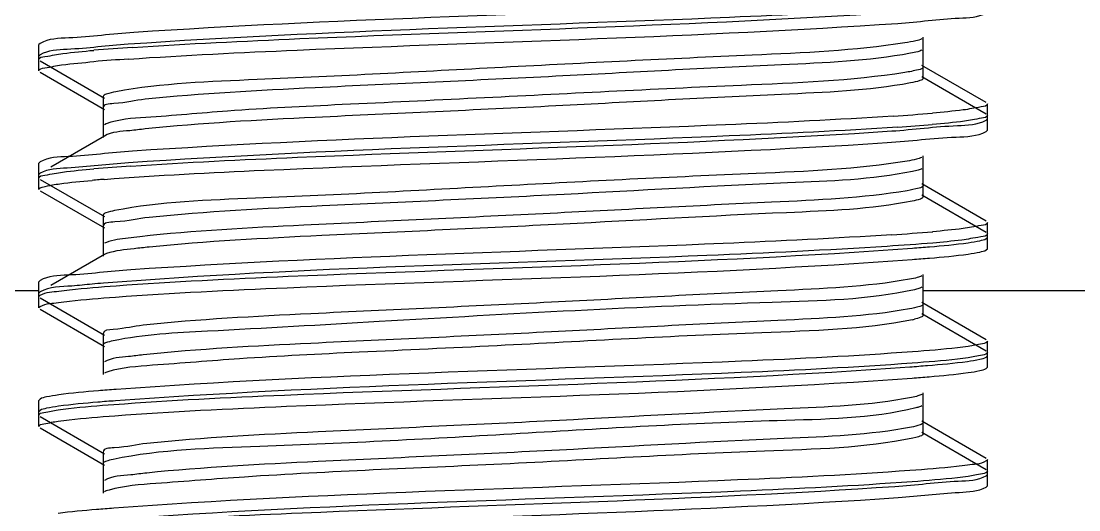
# Model space of a CAD drawing. Extents: x 27938 to 650306, y -92720 to 1524912.
# Drawn here: x 300709.9 to 300922.4, y 810300.9 to 810399.1 of the extents above; entities that cross this region are included whole.
import ezdxf

# ---------------------------------------------------------------- set-up
doc = ezdxf.new("R2010")
doc.units = 0
doc.header["$LTSCALE"] = 1000
doc.header["$MEASUREMENT"] = 0

msp = doc.modelspace()

# ---------------------------------------------------------------- linework, layer by layer
at = {"linetype": 'Continuous'}
for p, q in [((300891.14, 810389.87), (300891.14, 810395.83)), ((300713.75, 810394.6), (300713.52, 810394.34)), ((300713.52, 810391.36), (300713.52, 810394.34)), ((300713.52, 810391.36), (300713.52, 810394.34)), ((300891.14, 810387.59), (300891.14, 810393.55)), ((300713.75, 810392.32), (300713.52, 810392.06)), ((300713.52, 810389.08), (300713.52, 810392.06)), ((300713.52, 810389.08), (300713.52, 810392.06)), ((300713.75, 810391.1), (300726.67, 810383.62)), ((300903.8, 810382.69), (300890.88, 810390.17)), ((300713.75, 810388.82), (300726.67, 810381.34)), ((300903.8, 810380.41), (300890.88, 810387.9)), ((300726.41, 810383.92), (300726.41, 810377.97)), ((300726.41, 810381.64), (300726.41, 810375.69)), ((300904.03, 810379.45), (300904.03, 810382.43)), ((300904.03, 810379.45), (300904.03, 810382.43)), ((300727, 810378.42), (300726.67, 810378.27)), ((300903.8, 810379.19), (300904.03, 810379.45)), ((300904.03, 810377.18), (300904.03, 810380.15)), ((300904.03, 810377.18), (300904.03, 810380.15)), ((300903.8, 810376.91), (300904.03, 810377.18)), ((300726.67, 810375.99), (300715.92, 810369.76)), ((300713.75, 810370.79), (300713.52, 810370.52)), ((300713.52, 810367.55), (300713.52, 810370.52)), ((300713.52, 810367.55), (300713.52, 810370.52)), ((300891.14, 810366.06), (300891.14, 810372.01)), ((300713.75, 810368.51), (300713.52, 810368.25)), ((300713.52, 810365.27), (300713.52, 810368.25)), ((300713.52, 810365.27), (300713.52, 810368.25)), ((300891.14, 810363.78), (300891.14, 810369.73)), ((300713.75, 810367.29), (300726.67, 810359.81)), ((300903.8, 810358.88), (300890.88, 810366.36)), ((300713.75, 810365.01), (300726.67, 810357.53)), ((300903.8, 810356.6), (300890.88, 810364.08)), ((300726.41, 810360.11), (300726.41, 810354.15)), ((300726.41, 810357.83), (300726.41, 810351.87)), ((300904.03, 810355.64), (300904.03, 810358.62)), ((300904.03, 810355.64), (300904.03, 810358.62)), ((300903.8, 810355.38), (300904.03, 810355.64)), ((300904.03, 810353.36), (300904.03, 810356.34)), ((300904.03, 810353.36), (300904.03, 810356.34)), ((300727.06, 810354.63), (300726.67, 810354.46)), ((300903.8, 810353.1), (300904.03, 810353.36)), ((300726.67, 810352.18), (300715.92, 810345.95)), ((300727.1, 810352.37), (300726.67, 810352.18)), ((300713.75, 810346.97), (300713.52, 810346.71)), ((300713.52, 810343.74), (300713.52, 810346.71)), ((300713.52, 810343.74), (300713.52, 810346.71)), ((300891.14, 810342.25), (300891.14, 810348.2)), ((300713.52, 810344.87), (300564.69, 810344.87)), ((300713.75, 810344.69), (300713.52, 810344.43)), ((300713.52, 810341.46), (300713.52, 810344.43)), ((300713.52, 810341.46), (300713.52, 810344.43)), ((300891.14, 810339.97), (300891.14, 810345.92)), ((301052.86, 810344.87), (300891.14, 810344.87)), ((300713.75, 810343.47), (300726.67, 810335.99)), ((300903.8, 810335.07), (300890.88, 810342.55)), ((300713.75, 810341.2), (300726.67, 810333.71)), ((300903.8, 810332.79), (300890.88, 810340.27)), ((300726.41, 810336.29), (300726.41, 810330.34)), ((300726.41, 810334.02), (300726.41, 810328.06)), ((300904.03, 810331.83), (300904.03, 810334.81)), ((300904.03, 810331.83), (300904.03, 810334.81)), ((300903.8, 810331.57), (300904.03, 810331.83)), ((300904.03, 810329.55), (300904.03, 810332.53)), ((300904.03, 810329.55), (300904.03, 810332.53)), ((300903.8, 810329.29), (300904.03, 810329.55)), ((300713.75, 810323.16), (300713.52, 810322.9)), ((300891.14, 810318.43), (300891.14, 810324.39)), ((300713.52, 810319.92), (300713.52, 810322.9)), ((300713.52, 810319.92), (300713.52, 810322.9)), ((300891.14, 810316.16), (300891.14, 810322.11)), ((300713.75, 810320.88), (300713.52, 810320.62)), ((300713.52, 810317.64), (300713.52, 810320.62)), ((300713.52, 810317.64), (300713.52, 810320.62)), ((300713.75, 810319.66), (300726.67, 810312.18)), ((300713.75, 810317.38), (300726.67, 810309.9)), ((300903.8, 810311.25), (300890.88, 810318.74)), ((300889.68, 810315.44), (300889.07, 810315.31)), ((300903.8, 810308.97), (300890.88, 810316.46)), ((300726.41, 810312.48), (300726.41, 810306.53)), ((300904.03, 810308.02), (300904.03, 810310.99)), ((300904.03, 810308.02), (300904.03, 810310.99)), ((300726.41, 810310.2), (300726.41, 810304.25)), ((300904.03, 810305.74), (300904.03, 810308.71)), ((300904.03, 810305.74), (300904.03, 810308.71)), ((300903.8, 810307.76), (300904.03, 810308.02)), ((300903.8, 810305.48), (300904.03, 810305.74))]:
    msp.add_line(p, q, dxfattribs=at)
for centre, radius, start, end in [((300759.94, 809971.62), 423.07, 93.7475, 94.7999), ((300758.88, 809982.79), 409.57, 93.8303, 94.8051), ((300857.41, 810804.63), 425.53, 273.7314, 274.8001), ((300858.67, 810786.51), 409.64, 273.8317, 274.8033), ((300759.51, 809953.2), 417.65, 93.7819, 94.8008), ((300749.03, 810079.79), 288.36, 94.6548, 94.9427), ((300753.28, 810027.76), 340.57, 94.4875, 94.6577), ((300857.03, 810785.73), 430.46, 273.7005, 274.7995), ((300750.43, 810042.35), 305.03, 94.5049, 94.936), ((300885.08, 810358.46), 19.75, 281.4586, 282.5217)]:
    msp.add_arc(centre, radius, start, end, dxfattribs=at)
for points, knots in [([(300885.42, 810403.83), (300874.25, 810403.09), (300823.31, 810400.64), (300772.32, 810399.41), (300732.6, 810396.78)], [0, 0, 0, 0, 0.21953, 1, 1, 1, 1]), ([(300886.11, 810401.6), (300874.83, 810400.83), (300823.26, 810398.35), (300771.64, 810397.16), (300731.42, 810394.42)], [0, 0, 0, 0, 0.21912, 1, 1, 1, 1]), ([(300732.29, 810393.78), (300743.49, 810394.53), (300794.42, 810396.97), (300845.42, 810398.2), (300885.11, 810400.84)], [0, 0, 0, 0, 0.220054, 1, 1, 1, 1]), ([(300886.04, 810398.62), (300890.15, 810398.9), (300895.92, 810399.7), (300902.2, 810399.81), (300903.8, 810400.73)], [0, 0, 0, 0, 0.690292, 1, 1, 1, 1]), ([(300731.52, 810391.45), (300742.8, 810392.22), (300794.31, 810394.7), (300845.88, 810395.89), (300886.04, 810398.62)], [0, 0, 0, 0, 0.219245, 1, 1, 1, 1]), ([(300732.6, 810396.78), (300728.23, 810396.49), (300722.12, 810395.64), (300715.45, 810395.57), (300713.75, 810394.6)], [0, 0, 0, 0, 0.69136, 1, 1, 1, 1]), ([(300890.87, 810395.52), (300890.5, 810395.31), (300889.34, 810395.02), (300888.2, 810394.8), (300887.46, 810394.69)], [0, 0, 0, 0, 0.365324, 1, 1, 1, 1]), ([(300731.42, 810394.42), (300727.33, 810394.14), (300721.6, 810393.35), (300715.35, 810393.24), (300713.75, 810392.32)], [0, 0, 0, 0, 0.690221, 1, 1, 1, 1]), ([(300887.46, 810394.69), (300877.33, 810393.11), (300850.29, 810392), (300806.93, 810389.84), (300764.36, 810387.47), (300738.29, 810386.61), (300728.94, 810384.86)], [0, 0, 0, 0, 0.193633, 0.509715, 0.820379, 1, 1, 1, 1]), ([(300713.52, 810391.36), (300713.52, 810391.81), (300715.93, 810392.09), (300717.13, 810392.42), (300718.34, 810392.57)], [0, 0, 0, 0, 0.270794, 1, 1, 1, 1]), ([(300888.61, 810392.61), (300880.08, 810391.01), (300856.18, 810390.12), (300816.36, 810387.83), (300773.73, 810385.96), (300746.21, 810384.55), (300734.88, 810383.37)], [0, 0, 0, 0, 0.169059, 0.463606, 0.77817, 1, 1, 1, 1]), ([(300890.87, 810393.25), (300890.61, 810393.09), (300889.85, 810392.86), (300889.09, 810392.69), (300888.61, 810392.61)], [0, 0, 0, 0, 0.382192, 1, 1, 1, 1]), ([(300713.52, 810389.08), (300713.52, 810389.51), (300715.79, 810389.8), (300716.94, 810390.11), (300718.08, 810390.26)], [0, 0, 0, 0, 0.271623, 1, 1, 1, 1]), ([(300891.14, 810389.87), (300891.13, 810389.51), (300889.37, 810389.12), (300888.39, 810388.88), (300887.46, 810388.74)], [0, 0, 0, 0, 0.279151, 1, 1, 1, 1]), ([(300887.46, 810388.74), (300876.61, 810387.05), (300847.79, 810385.96), (300810.12, 810383.98), (300775.73, 810382.35), (300753.53, 810381.31), (300737.85, 810379.82), (300729.51, 810379.39), (300727, 810378.42)], [0, 0, 0, 0, 0.204799, 0.536352, 0.704101, 0.847377, 0.949834, 1, 1, 1, 1]), ([(300891.14, 810387.59), (300891.13, 810387.33), (300889.97, 810386.94), (300889.25, 810386.77), (300888.61, 810386.65)], [0, 0, 0, 0, 0.288579, 1, 1, 1, 1]), ([(300728.94, 810384.86), (300728.3, 810384.74), (300727.58, 810384.58), (300726.41, 810384.18), (300726.41, 810383.92)], [0, 0, 0, 0, 0.711978, 1, 1, 1, 1]), ([(300888.61, 810386.65), (300880.08, 810385.06), (300856.18, 810384.17), (300816.36, 810381.88), (300773.73, 810380), (300746.21, 810378.6), (300734.88, 810377.42)], [0, 0, 0, 0, 0.169059, 0.463606, 0.77817, 1, 1, 1, 1]), ([(300734.88, 810383.37), (300732.77, 810383.15), (300730.76, 810382.52), (300726.41, 810382.41), (300726.42, 810381.64)], [0, 0, 0, 0, 0.733874, 1, 1, 1, 1]), ([(300904.03, 810382.43), (300904.03, 810381.98), (300901.61, 810381.71), (300900.41, 810381.37), (300899.19, 810381.22)], [0, 0, 0, 0, 0.270729, 1, 1, 1, 1]), ([(300885.11, 810380), (300873.89, 810379.25), (300822.95, 810376.81), (300771.95, 810375.59), (300732.29, 810372.94)], [0, 0, 0, 0, 0.220558, 1, 1, 1, 1]), ([(300884.81, 810377), (300889.21, 810377.3), (300895.37, 810378.15), (300902.09, 810378.21), (300903.8, 810379.19)], [0, 0, 0, 0, 0.69148, 1, 1, 1, 1]), ([(300904.03, 810380.15), (300904.03, 810379.72), (300901.74, 810379.43), (300900.58, 810379.12), (300899.43, 810378.97)], [0, 0, 0, 0, 0.271512, 1, 1, 1, 1]), ([(300734.88, 810377.42), (300733.85, 810377.31), (300731.13, 810376.91), (300728.18, 810376.86), (300726.67, 810375.99)], [0, 0, 0, 0, 0.374179, 1, 1, 1, 1]), ([(300886.04, 810377.79), (300874.77, 810377.02), (300823.26, 810374.54), (300771.69, 810373.35), (300731.52, 810370.61)], [0, 0, 0, 0, 0.219186, 1, 1, 1, 1]), ([(300731.97, 810369.95), (300743.11, 810370.7), (300794.06, 810373.15), (300845.06, 810374.38), (300884.81, 810377)], [0, 0, 0, 0, 0.219018, 1, 1, 1, 1]), ([(300883.91, 810374.67), (300888.53, 810374.97), (300894.97, 810375.86), (300902.02, 810375.89), (300903.8, 810376.91)], [0, 0, 0, 0, 0.692236, 1, 1, 1, 1]), ([(300726.63, 810367.28), (300737.33, 810368.12), (300789.77, 810370.72), (300842.25, 810371.97), (300883.91, 810374.67)], [0, 0, 0, 0, 0.204514, 1, 1, 1, 1]), ([(300732.29, 810372.94), (300727.99, 810372.66), (300721.98, 810371.82), (300715.42, 810371.74), (300713.75, 810370.79)], [0, 0, 0, 0, 0.691063, 1, 1, 1, 1]), ([(300731.52, 810370.61), (300727.4, 810370.33), (300721.64, 810369.54), (300715.35, 810369.43), (300713.75, 810368.51)], [0, 0, 0, 0, 0.690332, 1, 1, 1, 1]), ([(300887.93, 810370.95), (300877.92, 810369.28), (300850.79, 810368.26), (300807.17, 810366.04), (300764.27, 810363.6), (300737.99, 810362.84), (300728.68, 810361)], [0, 0, 0, 0, 0.190819, 0.5086, 0.821571, 1, 1, 1, 1]), ([(300890.87, 810371.71), (300890.55, 810371.52), (300889.55, 810371.25), (300888.56, 810371.06), (300887.93, 810370.95)], [0, 0, 0, 0, 0.371353, 1, 1, 1, 1]), ([(300713.52, 810367.55), (300713.52, 810367.99), (300715.89, 810368.27), (300717.08, 810368.6), (300718.27, 810368.75)], [0, 0, 0, 0, 0.27103, 1, 1, 1, 1]), ([(300889, 810368.87), (300880.77, 810367.2), (300857.26, 810366.42), (300817.81, 810364.06), (300775.01, 810362.22), (300747.2, 810360.8), (300735.63, 810359.64)], [0, 0, 0, 0, 0.163938, 0.456535, 0.773032, 1, 1, 1, 1]), ([(300890.87, 810369.43), (300890.65, 810369.3), (300890.02, 810369.1), (300889.39, 810368.95), (300889, 810368.87)], [0, 0, 0, 0, 0.390278, 1, 1, 1, 1]), ([(300713.52, 810365.27), (300713.52, 810365.54), (300714.8, 810365.88), (300715.54, 810366.06), (300716.23, 810366.17)], [0, 0, 0, 0, 0.282056, 1, 1, 1, 1]), ([(300716.23, 810366.17), (300716.73, 810366.26), (300719.37, 810366.64), (300722.03, 810366.89), (300724.18, 810367.08)], [0, 0, 0, 0, 0.190856, 1, 1, 1, 1]), ([(300891.14, 810366.06), (300891.13, 810365.74), (300889.62, 810365.34), (300888.74, 810365.13), (300887.93, 810365)], [0, 0, 0, 0, 0.282326, 1, 1, 1, 1]), ([(300887.93, 810365), (300878.95, 810363.5), (300854.46, 810362.47), (300814.09, 810360.28), (300771.76, 810358.35), (300744.72, 810356.99), (300733.78, 810355.77)], [0, 0, 0, 0, 0.176994, 0.474556, 0.786113, 1, 1, 1, 1]), ([(300891.13, 810363.78), (300891.13, 810363.54), (300890.13, 810363.16), (300889.47, 810363.01), (300888.91, 810362.9)], [0, 0, 0, 0, 0.292289, 1, 1, 1, 1]), ([(300888.91, 810362.9), (300880.63, 810361.25), (300857.09, 810360.44), (300817.64, 810358.11), (300774.91, 810356.26), (300747.17, 810354.84), (300735.63, 810353.68)], [0, 0, 0, 0, 0.164905, 0.457517, 0.773479, 1, 1, 1, 1]), ([(300728.68, 810361), (300728.11, 810360.88), (300727.44, 810360.73), (300726.41, 810360.35), (300726.41, 810360.11)], [0, 0, 0, 0, 0.708966, 1, 1, 1, 1]), ([(300735.63, 810359.64), (300733.33, 810359.41), (300731.16, 810358.7), (300726.41, 810358.67), (300726.41, 810357.83)], [0, 0, 0, 0, 0.733597, 1, 1, 1, 1]), ([(300904.03, 810358.62), (300904.03, 810358.16), (300901.58, 810357.89), (300900.37, 810357.55), (300899.14, 810357.4)], [0, 0, 0, 0, 0.270557, 1, 1, 1, 1]), ([(300733.78, 810355.77), (300733, 810355.68), (300730.75, 810355.39), (300728.46, 810355.14), (300727.06, 810354.63)], [0, 0, 0, 0, 0.346189, 1, 1, 1, 1]), ([(300884.81, 810356.17), (300873.53, 810355.42), (300822.59, 810352.99), (300771.58, 810351.77), (300731.97, 810349.11)], [0, 0, 0, 0, 0.221566, 1, 1, 1, 1]), ([(300904.03, 810356.34), (300904.03, 810355.86), (300901.44, 810355.61), (300900.16, 810355.25), (300898.87, 810355.09)], [0, 0, 0, 0, 0.269818, 1, 1, 1, 1]), ([(300900.19, 810354.56), (300900.98, 810354.67), (300902.18, 810354.88), (300903.42, 810355.16), (300903.8, 810355.38)], [0, 0, 0, 0, 0.642793, 1, 1, 1, 1]), ([(300883.91, 810353.83), (300871.85, 810353.05), (300819.37, 810350.55), (300766.79, 810349.62), (300726.47, 810346.43)], [0, 0, 0, 0, 0.230084, 1, 1, 1, 1]), ([(300735.63, 810353.68), (300734.63, 810353.58), (300731.78, 810353.24), (300728.87, 810352.99), (300727.1, 810352.37)], [0, 0, 0, 0, 0.349753, 1, 1, 1, 1]), ([(300729, 810345.93), (300740.51, 810346.76), (300793.84, 810349.36), (300847.25, 810350.41), (300888.98, 810353.48)], [0, 0, 0, 0, 0.216266, 1, 1, 1, 1]), ([(300888.98, 810353.48), (300890.13, 810353.57), (300893.88, 810353.86), (300897.62, 810354.2), (300900.19, 810354.56)], [0, 0, 0, 0, 0.307531, 1, 1, 1, 1]), ([(300900.18, 810352.28), (300900.97, 810352.39), (300902.18, 810352.61), (300903.42, 810352.88), (300903.8, 810353.1)], [0, 0, 0, 0, 0.642903, 1, 1, 1, 1]), ([(300728.87, 810343.64), (300740.37, 810344.48), (300793.73, 810347.08), (300847.17, 810348.12), (300888.94, 810351.2)], [0, 0, 0, 0, 0.215878, 1, 1, 1, 1]), ([(300888.94, 810351.2), (300890.1, 810351.29), (300893.85, 810351.58), (300897.6, 810351.92), (300900.18, 810352.28)], [0, 0, 0, 0, 0.307522, 1, 1, 1, 1]), ([(300731.97, 810349.11), (300727.75, 810348.83), (300721.84, 810348.01), (300715.39, 810347.92), (300713.75, 810346.97)], [0, 0, 0, 0, 0.690751, 1, 1, 1, 1]), ([(300888.38, 810347.22), (300879.68, 810345.66), (300855.57, 810344.71), (300815.55, 810342.47), (300773.02, 810340.57), (300745.67, 810339.18), (300734.48, 810337.99)], [0, 0, 0, 0, 0.171902, 0.467529, 0.781017, 1, 1, 1, 1]), ([(300890.87, 810347.9), (300890.59, 810347.74), (300889.75, 810347.49), (300888.91, 810347.31), (300888.38, 810347.22)], [0, 0, 0, 0, 0.37809, 1, 1, 1, 1]), ([(300713.52, 810343.74), (300713.52, 810343.86), (300714.94, 810344.75), (300716.23, 810344.66), (300717.49, 810344.83)], [0, 0, 0, 0, 0.088842, 1, 1, 1, 1]), ([(300724.18, 810346.24), (300722.84, 810346.13), (300719.4, 810345.66), (300715.63, 810345.78), (300713.75, 810344.69)], [0, 0, 0, 0, 0.38257, 1, 1, 1, 1]), ([(300717.49, 810344.83), (300718.22, 810344.93), (300722.05, 810345.4), (300725.89, 810345.7), (300729, 810345.93)], [0, 0, 0, 0, 0.19158, 1, 1, 1, 1]), ([(300889.36, 810345.13), (300880.04, 810343.06), (300843.86, 810342.3), (300796.65, 810339.58), (300752.56, 810337), (300734.62, 810336.16), (300728.41, 810334.85)], [0, 0, 0, 0, 0.17752, 0.667782, 0.88196, 1, 1, 1, 1]), ([(300890.87, 810345.62), (300890.69, 810345.51), (300890.18, 810345.33), (300889.67, 810345.2), (300889.36, 810345.13)], [0, 0, 0, 0, 0.399432, 1, 1, 1, 1]), ([(300713.52, 810341.46), (300713.52, 810341.58), (300714.92, 810342.46), (300716.21, 810342.37), (300717.46, 810342.55)], [0, 0, 0, 0, 0.089015, 1, 1, 1, 1]), ([(300717.46, 810342.55), (300718.18, 810342.65), (300721.98, 810343.11), (300725.79, 810343.41), (300728.87, 810343.64)], [0, 0, 0, 0, 0.191545, 1, 1, 1, 1]), ([(300888.38, 810341.26), (300879.68, 810339.7), (300855.57, 810338.76), (300815.55, 810336.51), (300773.02, 810334.62), (300745.67, 810333.23), (300734.48, 810332.03)], [0, 0, 0, 0, 0.171902, 0.467529, 0.781017, 1, 1, 1, 1]), ([(300891.14, 810342.25), (300891.13, 810341.96), (300889.85, 810341.57), (300889.07, 810341.39), (300888.38, 810341.26)], [0, 0, 0, 0, 0.286129, 1, 1, 1, 1]), ([(300889, 810339.1), (300879.07, 810337.09), (300851.02, 810336.45), (300814.05, 810334.2), (300779.08, 810332.63), (300755.96, 810331.51), (300739.19, 810330.11), (300730.22, 810329.52), (300727.33, 810328.63)], [0, 0, 0, 0, 0.187537, 0.516126, 0.6871, 0.835564, 0.944057, 1, 1, 1, 1]), ([(300891.13, 810339.97), (300891.13, 810339.77), (300890.36, 810339.41), (300889.81, 810339.28), (300889.36, 810339.18)], [0, 0, 0, 0, 0.300005, 1, 1, 1, 1]), ([(300734.48, 810337.99), (300732.46, 810337.77), (300730.55, 810337.17), (300726.41, 810337.03), (300726.42, 810336.29)], [0, 0, 0, 0, 0.733399, 1, 1, 1, 1]), ([(300728.41, 810334.85), (300727.9, 810334.74), (300727.3, 810334.61), (300726.42, 810334.23), (300726.42, 810334.02)], [0, 0, 0, 0, 0.704879, 1, 1, 1, 1]), ([(300904.03, 810334.81), (300904.03, 810334.44), (300902.15, 810334.12), (300901.15, 810333.86), (300900.19, 810333.73)], [0, 0, 0, 0, 0.274623, 1, 1, 1, 1]), ([(300734.48, 810332.03), (300733.5, 810331.93), (300730.91, 810331.54), (300728.11, 810331.47), (300726.67, 810330.64)], [0, 0, 0, 0, 0.373077, 1, 1, 1, 1]), ([(300888.98, 810332.65), (300877.56, 810331.8), (300824.22, 810329.2), (300770.82, 810328.13), (300729, 810325.09)], [0, 0, 0, 0, 0.214619, 1, 1, 1, 1]), ([(300900.19, 810333.73), (300899.48, 810333.63), (300895.75, 810333.17), (300892.01, 810332.87), (300888.98, 810332.65)], [0, 0, 0, 0, 0.191299, 1, 1, 1, 1]), ([(300904.03, 810332.53), (300904.03, 810332.16), (300902.14, 810331.84), (300901.15, 810331.58), (300900.18, 810331.45)], [0, 0, 0, 0, 0.274573, 1, 1, 1, 1]), ([(300728.54, 810322.08), (300739.95, 810322.92), (300793.26, 810325.52), (300846.65, 810326.6), (300888.46, 810329.63)], [0, 0, 0, 0, 0.214433, 1, 1, 1, 1]), ([(300888.94, 810330.36), (300877.5, 810329.52), (300824.14, 810326.92), (300770.7, 810325.86), (300728.87, 810322.8)], [0, 0, 0, 0, 0.214875, 1, 1, 1, 1]), ([(300888.46, 810329.63), (300889.65, 810329.72), (300893.52, 810330.02), (300897.38, 810330.36), (300900.05, 810330.73)], [0, 0, 0, 0, 0.307277, 1, 1, 1, 1]), ([(300900.18, 810331.45), (300899.47, 810331.35), (300895.73, 810330.89), (300891.98, 810330.59), (300888.94, 810330.36)], [0, 0, 0, 0, 0.191309, 1, 1, 1, 1]), ([(300900.05, 810330.73), (300900.87, 810330.84), (300902.12, 810331.06), (300903.4, 810331.34), (300903.8, 810331.57)], [0, 0, 0, 0, 0.644321, 1, 1, 1, 1]), ([(300727.33, 810328.63), (300727.21, 810328.59), (300726.98, 810328.51), (300726.76, 810328.42), (300726.67, 810328.36)], [0, 0, 0, 0, 0.565784, 1, 1, 1, 1]), ([(300888.9, 810327.38), (300890.05, 810327.47), (300893.82, 810327.77), (300897.58, 810328.1), (300900.17, 810328.47)], [0, 0, 0, 0, 0.307507, 1, 1, 1, 1]), ([(300900.17, 810328.47), (300900.96, 810328.58), (300902.17, 810328.79), (300903.41, 810329.07), (300903.8, 810329.29)], [0, 0, 0, 0, 0.643034, 1, 1, 1, 1]), ([(300728.74, 810319.82), (300740.23, 810320.66), (300793.61, 810323.26), (300847.08, 810324.31), (300888.9, 810327.38)], [0, 0, 0, 0, 0.215487, 1, 1, 1, 1]), ([(300717.49, 810324), (300716.67, 810323.88), (300715.42, 810323.67), (300714.15, 810323.39), (300713.75, 810323.16)], [0, 0, 0, 0, 0.644191, 1, 1, 1, 1]), ([(300729, 810325.09), (300727.82, 810325), (300723.98, 810324.71), (300720.13, 810324.37), (300717.49, 810324)], [0, 0, 0, 0, 0.307204, 1, 1, 1, 1]), ([(300888.78, 810323.48), (300880.39, 810321.85), (300856.66, 810321.01), (300817, 810318.69), (300774.29, 810316.83), (300746.64, 810315.42), (300735.21, 810314.25)], [0, 0, 0, 0, 0.166793, 0.460477, 0.775901, 1, 1, 1, 1]), ([(300890.87, 810324.09), (300890.63, 810323.95), (300889.93, 810323.72), (300889.22, 810323.56), (300888.78, 810323.48)], [0, 0, 0, 0, 0.385626, 1, 1, 1, 1]), ([(300717.46, 810321.71), (300716.65, 810321.6), (300715.41, 810321.39), (300714.14, 810321.11), (300713.75, 810320.88)], [0, 0, 0, 0, 0.643834, 1, 1, 1, 1]), ([(300717.35, 810321), (300718.06, 810321.1), (300721.78, 810321.56), (300725.52, 810321.86), (300728.54, 810322.08)], [0, 0, 0, 0, 0.191269, 1, 1, 1, 1]), ([(300728.87, 810322.8), (300727.7, 810322.72), (300723.89, 810322.42), (300720.08, 810322.08), (300717.46, 810321.71)], [0, 0, 0, 0, 0.307253, 1, 1, 1, 1]), ([(300889.68, 810321.4), (300880.62, 810319.17), (300853.77, 810318.9), (300809.97, 810316.14), (300765.56, 810313.7), (300738.08, 810313.06), (300728.43, 810311.04)], [0, 0, 0, 0, 0.173176, 0.493211, 0.817077, 1, 1, 1, 1]), ([(300890.87, 810321.81), (300890.73, 810321.72), (300890.33, 810321.57), (300889.92, 810321.45), (300889.68, 810321.4)], [0, 0, 0, 0, 0.409846, 1, 1, 1, 1]), ([(300713.52, 810319.92), (300713.52, 810320.29), (300715.4, 810320.61), (300716.39, 810320.86), (300717.35, 810321)], [0, 0, 0, 0, 0.274668, 1, 1, 1, 1]), ([(300717.41, 810318.73), (300718.13, 810318.83), (300721.9, 810319.29), (300725.68, 810319.59), (300728.74, 810319.82)], [0, 0, 0, 0, 0.191422, 1, 1, 1, 1]), ([(300713.52, 810317.64), (300713.52, 810318.02), (300715.43, 810318.33), (300716.44, 810318.59), (300717.41, 810318.73)], [0, 0, 0, 0, 0.274365, 1, 1, 1, 1]), ([(300888.78, 810317.53), (300880.39, 810315.9), (300856.66, 810315.06), (300817, 810312.74), (300774.29, 810310.88), (300746.64, 810309.47), (300735.21, 810308.3)], [0, 0, 0, 0, 0.166793, 0.460477, 0.775901, 1, 1, 1, 1]), ([(300891.13, 810318.43), (300891.13, 810318.19), (300890.06, 810317.8), (300889.38, 810317.64), (300888.78, 810317.53)], [0, 0, 0, 0, 0.290766, 1, 1, 1, 1]), ([(300889.07, 810315.31), (300879.3, 810313.29), (300851.54, 810312.68), (300806.92, 810309.88), (300766.06, 810308.44), (300739.83, 810306.39), (300730.66, 810305.73), (300727.6, 810304.89)], [0, 0, 0, 0, 0.184985, 0.511081, 0.830893, 0.941203, 1, 1, 1, 1]), ([(300891.13, 810316.16), (300891.13, 810315.99), (300890.52, 810315.65), (300890.05, 810315.53), (300889.68, 810315.44)], [0, 0, 0, 0, 0.307791, 1, 1, 1, 1]), ([(300735.21, 810314.25), (300733.01, 810314.02), (300730.94, 810313.36), (300726.41, 810313.28), (300726.42, 810312.48)], [0, 0, 0, 0, 0.734217, 1, 1, 1, 1]), ([(300728.43, 810311.04), (300727.92, 810310.94), (300727.31, 810310.8), (300726.42, 810310.42), (300726.42, 810310.2)], [0, 0, 0, 0, 0.705094, 1, 1, 1, 1]), ([(300904.03, 810310.99), (300904.03, 810310.87), (300902.6, 810309.98), (300901.31, 810310.07), (300900.05, 810309.89)], [0, 0, 0, 0, 0.088769, 1, 1, 1, 1]), ([(300735.21, 810308.3), (300734.13, 810308.19), (300731.31, 810307.77), (300728.24, 810307.74), (300726.67, 810306.83)], [0, 0, 0, 0, 0.375015, 1, 1, 1, 1]), ([(300888.46, 810308.8), (300876.93, 810307.96), (300823.62, 810305.36), (300770.24, 810304.32), (300728.54, 810301.24)], [0, 0, 0, 0, 0.21655, 1, 1, 1, 1]), ([(300900.05, 810309.89), (300899.31, 810309.79), (300895.46, 810309.33), (300891.59, 810309.02), (300888.46, 810308.8)], [0, 0, 0, 0, 0.191493, 1, 1, 1, 1]), ([(300904.03, 810308.71), (300904.03, 810308.34), (300902.13, 810308.03), (300901.14, 810307.77), (300900.17, 810307.63)], [0, 0, 0, 0, 0.274514, 1, 1, 1, 1]), ([(300888.9, 810306.55), (300877.43, 810305.7), (300824.04, 810303.1), (300770.57, 810302.05), (300728.74, 810298.98)], [0, 0, 0, 0, 0.215154, 1, 1, 1, 1]), ([(300885.43, 810305.61), (300889.69, 810305.89), (300895.64, 810306.72), (300902.14, 810306.81), (300903.8, 810307.76)], [0, 0, 0, 0, 0.690888, 1, 1, 1, 1]), ([(300900.17, 810307.63), (300899.45, 810307.53), (300895.71, 810307.07), (300891.94, 810306.77), (300888.9, 810306.55)], [0, 0, 0, 0, 0.191315, 1, 1, 1, 1]), ([(300727.6, 810304.89), (300727.41, 810304.84), (300727.1, 810304.75), (300726.79, 810304.62), (300726.68, 810304.55)], [0, 0, 0, 0, 0.579307, 1, 1, 1, 1]), ([(300732.61, 810298.55), (300743.86, 810299.3), (300794.8, 810301.74), (300845.8, 810302.95), (300885.43, 810305.61)], [0, 0, 0, 0, 0.221116, 1, 1, 1, 1]), ([(300886.12, 810303.38), (300890.21, 810303.65), (300895.95, 810304.45), (300902.2, 810304.56), (300903.8, 810305.48)], [0, 0, 0, 0, 0.690218, 1, 1, 1, 1]), ([(300731.42, 810296.19), (300742.7, 810296.96), (300794.27, 810299.45), (300845.9, 810300.63), (300886.12, 810303.38)], [0, 0, 0, 0, 0.219072, 1, 1, 1, 1]), ([(300728.54, 810301.24), (300727.39, 810301.16), (300723.66, 810300.86), (300719.92, 810300.53), (300717.35, 810300.16)], [0, 0, 0, 0, 0.307563, 1, 1, 1, 1])]:
    msp.add_open_spline(points, degree=3, knots=knots, dxfattribs=at)
for points in [[(300718.34, 810392.57), (300720.4, 810392.83), (300722.47, 810393.03), (300724.54, 810393.2)], [(300718.08, 810390.26), (300720.24, 810390.54), (300722.4, 810390.74), (300724.57, 810390.93)], [(300899.19, 810381.22), (300897.14, 810380.96), (300895.08, 810380.77), (300893.02, 810380.59)], [(300899.43, 810378.97), (300897.28, 810378.69), (300895.13, 810378.49), (300892.97, 810378.31)], [(300718.27, 810368.75), (300720.36, 810369.02), (300722.46, 810369.21), (300724.56, 810369.39)], [(300899.14, 810357.4), (300897.11, 810357.14), (300895.08, 810356.95), (300893.04, 810356.78)], [(300898.87, 810355.09), (300896.94, 810354.85), (300895, 810354.67), (300893.06, 810354.5)], [(300893.06, 810354.5), (300890.02, 810354.24), (300886.97, 810354.03), (300883.91, 810353.83)]]:
    msp.add_open_spline(points, degree=3, dxfattribs=at)

doc.saveas('drawing.dxf')
